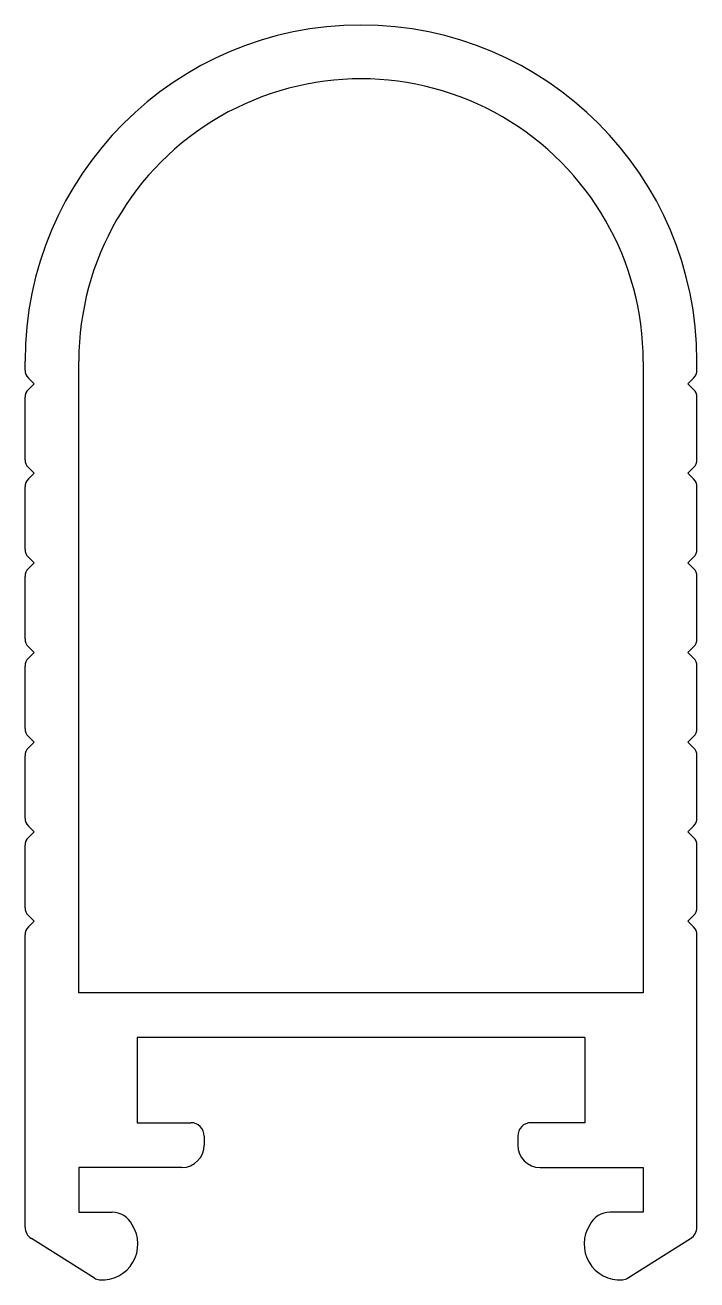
# Model space of a CAD drawing. Extents: x 583.7 to 598.7, y 596.4 to 624.4.
import ezdxf

# ---------------------------------------------------------------- set-up
doc = ezdxf.new("R2010")
doc.units = 0
doc.layers.get('0').update_dxf_attribs({"linetype": 'CONTINUOUS'})

msp = doc.modelspace()

# ---------------------------------------------------------------- linework, layer by layer
for p, q in [((583.707, 616.687), (583.707, 616.888)), ((584.907, 602.788), (584.907, 616.888)), ((597.507, 616.875), (597.507, 602.788)), ((598.707, 616.687), (598.707, 616.888)), ((583.907, 616.383), (583.781, 616.51)), ((598.507, 616.383), (598.634, 616.51)), ((583.781, 616.256), (583.907, 616.383)), ((598.634, 616.256), (598.507, 616.383)), ((583.707, 614.687), (583.707, 616.08)), ((598.707, 614.687), (598.707, 616.08)), ((583.907, 614.383), (583.781, 614.51)), ((583.781, 614.256), (583.907, 614.383)), ((598.507, 614.383), (598.634, 614.51)), ((598.634, 614.256), (598.507, 614.383)), ((583.707, 612.687), (583.707, 614.08)), ((598.707, 612.687), (598.707, 614.08)), ((583.907, 612.383), (583.781, 612.51)), ((583.781, 612.256), (583.907, 612.383)), ((598.507, 612.383), (598.634, 612.51)), ((598.634, 612.256), (598.507, 612.383)), ((583.707, 610.687), (583.707, 612.08)), ((598.707, 610.687), (598.707, 612.08)), ((583.907, 610.383), (583.781, 610.51)), ((583.781, 610.256), (583.907, 610.383)), ((598.507, 610.383), (598.634, 610.51)), ((598.634, 610.256), (598.507, 610.383)), ((583.707, 608.687), (583.707, 610.08)), ((598.707, 608.687), (598.707, 610.08)), ((583.907, 608.383), (583.781, 608.51)), ((583.781, 608.256), (583.907, 608.383)), ((598.507, 608.383), (598.634, 608.51)), ((598.634, 608.256), (598.507, 608.383)), ((583.707, 606.687), (583.707, 608.08)), ((598.707, 606.687), (598.707, 608.08)), ((583.907, 606.383), (583.781, 606.51)), ((598.507, 606.383), (598.634, 606.51)), ((583.781, 606.256), (583.907, 606.383)), ((598.634, 606.256), (598.507, 606.383)), ((583.707, 604.687), (583.707, 606.08)), ((598.707, 604.687), (598.707, 606.08)), ((583.907, 604.383), (583.781, 604.51)), ((598.507, 604.383), (598.634, 604.51)), ((583.781, 604.256), (583.907, 604.383)), ((598.634, 604.256), (598.507, 604.383)), ((583.707, 597.554), (583.707, 604.08)), ((598.707, 597.554), (598.707, 604.08)), ((597.507, 602.788), (584.907, 602.788)), ((596.207, 601.788), (586.207, 601.788)), ((586.207, 601.788), (586.207, 599.888)), ((596.207, 601.788), (596.207, 599.888)), ((586.207, 599.888), (587.407, 599.888)), ((596.207, 599.888), (595.007, 599.888)), ((587.707, 599.588), (587.707, 599.388)), ((594.707, 599.588), (594.707, 599.388)), ((587.207, 598.888), (584.907, 598.888)), ((584.907, 598.888), (584.907, 597.888)), ((595.207, 598.888), (597.507, 598.888)), ((597.507, 598.888), (597.507, 597.888)), ((584.907, 597.888), (585.651, 597.888)), ((597.507, 597.888), (596.764, 597.888)), ((585.256, 596.418), (583.848, 597.3)), ((597.159, 596.418), (598.567, 597.3))]:
    msp.add_line(p, q)
for centre, radius, start, end in [((591.207, 616.888), 7.5, 0, 180), ((591.207, 616.888), 6.3, 359.8872, 180), ((583.957, 616.687), 0.25, 180, 225), ((598.457, 616.687), 0.25, 315, 0), ((583.957, 616.08), 0.25, 135, 180), ((598.457, 616.08), 0.25, 0, 45), ((583.957, 614.687), 0.25, 180, 225), ((598.457, 614.687), 0.25, 315, 0), ((583.957, 614.08), 0.25, 135, 180), ((598.457, 614.08), 0.25, 0, 45), ((583.957, 612.687), 0.25, 180, 225), ((598.457, 612.687), 0.25, 315, 0), ((583.957, 612.08), 0.25, 135, 180), ((598.457, 612.08), 0.25, 0, 45), ((583.957, 610.687), 0.25, 180, 225), ((598.457, 610.687), 0.25, 315, 360), ((583.957, 610.08), 0.25, 135, 180), ((598.457, 610.08), 0.25, 0, 45), ((583.957, 608.687), 0.25, 180, 225), ((598.457, 608.687), 0.25, 315, 0), ((583.957, 608.08), 0.25, 135, 180), ((598.457, 608.08), 0.25, 0, 45), ((583.957, 606.687), 0.25, 180, 225), ((598.457, 606.687), 0.25, 315, 0), ((583.957, 606.08), 0.25, 135, 180), ((598.457, 606.08), 0.25, 0, 45), ((583.957, 604.687), 0.25, 180, 225), ((598.457, 604.687), 0.25, 315, 0), ((583.957, 604.08), 0.25, 135, 179.9999), ((598.457, 604.08), 0.25, 0.0001, 45), ((587.407, 599.588), 0.3, 360, 90), ((595.007, 599.588), 0.3, 90, 180), ((587.207, 599.388), 0.5, 270, 360), ((595.207, 599.388), 0.5, 180, 270), ((585.651, 597.388), 0.5, 26.4975, 90), ((596.764, 597.388), 0.5, 90, 153.5025), ((584.007, 597.554), 0.3, 180, 237.936), ((585.424, 597.179), 0.801, 266.3045, 32.6109), ((596.991, 597.179), 0.801, 147.3891, 273.6955), ((598.407, 597.554), 0.3, 302.064, 0), ((585.388, 596.63), 0.25, 237.9353, 266.3045), ((597.027, 596.63), 0.25, 273.6955, 302.0647)]:
    msp.add_arc(centre, radius, start, end)

doc.saveas('drawing.dxf')
